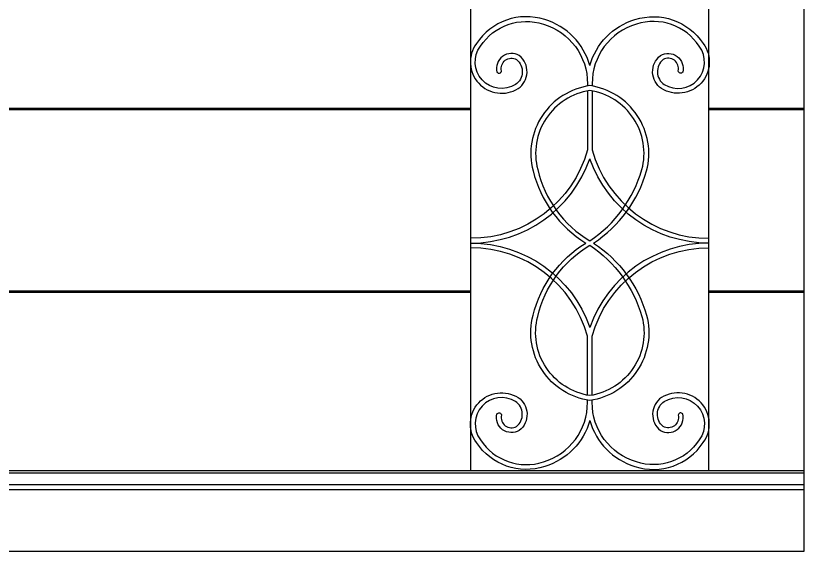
# Model space of a CAD drawing. Extents: x 2492 to 5348, y 3278 to 5478.
# Drawn here: x 3630 to 5285, y 3278 to 4403 of the extents above; entities that cross this region are included whole.
import ezdxf

# ---------------------------------------------------------------- set-up
doc = ezdxf.new("R2010")
doc.units = 0
doc.header["$MEASUREMENT"] = 0
for name, color, linetype in [('2', 2, 'CONTINUOUS'), ('3', 3, 'CONTINUOUS'), ('4', 4, 'CONTINUOUS'), ('7', 7, 'CONTINUOUS')]:
    doc.layers.add(name, color=color, linetype=linetype)

msp = doc.modelspace()

# ---------------------------------------------------------------- linework, layer by layer
at = {"layer": '2', "linetype": 'CONTINUOUS'}
msp.add_line((2524.9, 3278.4), (5284.9, 3278.4), dxfattribs=at)
at = {"layer": '3'}
for p, q in [((3254.9, 4209.4), (4584.9, 4209.4)), ((3254.9, 4206.4), (4584.9, 4206.4)), ((5084.9, 4209.4), (5284.9, 4209.4)), ((5084.9, 4206.4), (5284.9, 4206.4)), ((3254.9, 3825.4), (4584.9, 3825.4)), ((5084.9, 3825.4), (5284.9, 3825.4)), ((3254.9, 3822.4), (4584.9, 3822.4)), ((5084.9, 3822.4), (5284.9, 3822.4)), ((2554.9, 3443.4), (5284.9, 3443.4)), ((2524.9, 3418.4), (5284.9, 3418.4)), ((2524.9, 3408.4), (5284.9, 3408.4))]:
    msp.add_line(p, q, dxfattribs=at)
for points in [[(4834.9, 4298.7, 0.258299), (4740.3, 4395.3, 0.338384), (4597, 4345.1, 0.827259), (4684.3, 4250.5, 0.50653), (4686.8, 4319.6, 0.668806), (4639.8, 4285.1, 0.689647), (4649.6, 4287.5, -0.65869), (4681.1, 4311.4, -0.498542), (4678.9, 4258.9, -0.827748), (4605.2, 4339.4, -0.339204), (4737.3, 4385.8, -0.334191), (4829.9, 4260.5), (4829.9, 4255.8)], [(4834.9, 4298.7, -0.258299), (4929.4, 4395.3, -0.338384), (5072.8, 4345.1, -0.827259), (4985.4, 4250.5, -0.50653), (4983, 4319.6, -0.668806), (5029.9, 4285.1, -0.689647), (5020.2, 4287.5, 0.65869), (4988.7, 4311.4, 0.498542), (4990.9, 4258.9, 0.827748), (5064.5, 4339.4, 0.339204), (4932.5, 4385.8, 0.334191), (4839.9, 4260.5), (4839.9, 4255.8)], [(4842.8, 3925.9, 0.179801), (4954, 4077.7, 0.448024), (4834.9, 4256.6, 0.448024), (4715.7, 4077.7, 0.197829), (4826.4, 3925.9)], [(4829.9, 4245.6), (4830.2, 4121.8, -0.337399), (4584.9, 3935.9)], [(4839.8, 4245.6), (4839.5, 4121.8, 0.337399), (5084.9, 3935.9)], [(4584.9, 3925.9, 0.319833), (4834.9, 4103.2)], [(5084.9, 3925.9, -0.319833), (4834.9, 4103.2)], [(4584.9, 3925.9, -0.319833), (4834.9, 3748.7)], [(4842.8, 3925.9, -0.179801), (4954, 3774.2, -0.448024), (4834.9, 3595.3, -0.448024), (4715.7, 3774.2, -0.197829), (4826.4, 3925.9)], [(5084.9, 3925.9, 0.319833), (4834.9, 3748.7)], [(4829.9, 3606.2), (4830.2, 3730, 0.337399), (4584.9, 3915.9)], [(4839.8, 3606.2), (4839.5, 3730, -0.337399), (5084.9, 3915.9)], [(4834.9, 3553.2, -0.258299), (4740.3, 3456.6, -0.338384), (4597, 3506.8, -0.827259), (4684.3, 3601.4, -0.50653), (4686.8, 3532.3, -0.668806), (4639.8, 3566.8, -0.689647), (4649.6, 3564.4, 0.65869), (4681.1, 3540.5, 0.498542), (4678.9, 3593, 0.827748), (4605.2, 3512.5, 0.339204), (4737.3, 3466.1, 0.334191), (4829.9, 3591.4), (4829.9, 3596.1)], [(4834.9, 3553.2, 0.258299), (4929.4, 3456.6, 0.338384), (5072.8, 3506.8, 0.827259), (4985.4, 3601.4, 0.50653), (4983, 3532.3, 0.668806), (5029.9, 3566.8, 0.689647), (5020.2, 3564.4, -0.65869), (4988.7, 3540.5, -0.498542), (4990.9, 3593, -0.827748), (5064.5, 3512.5, -0.339204), (4932.5, 3466.1, -0.334191), (4839.9, 3591.4), (4839.9, 3596.1)]]:
    msp.add_lwpolyline(points, format="xyb", dxfattribs=at)
for points in [[(4834.9, 3930.4, 0.173681), (4944.3, 4080.2, 0.444848), (4834.9, 4246.5, 0.444848), (4725.4, 4080.2, 0.202163)], [(4834.9, 3921.5, -0.173681), (4944.3, 3771.7, -0.444848), (4834.9, 3605.4, -0.444848), (4725.4, 3771.7, -0.202163)]]:
    msp.add_lwpolyline(points, format="xyb", close=True, dxfattribs=at)
at = {"layer": '4'}
for p, q in [((4584.9, 3448.4), (4584.9, 5358.4)), ((5084.9, 3448.4), (5084.9, 5358.4)), ((5284.9, 3278.4), (5284.9, 5358.4))]:
    msp.add_line(p, q, dxfattribs=at)
at = {"layer": '7'}
msp.add_line((2554.9, 3448.4), (5284.9, 3448.4), dxfattribs=at)

doc.saveas('drawing.dxf')
